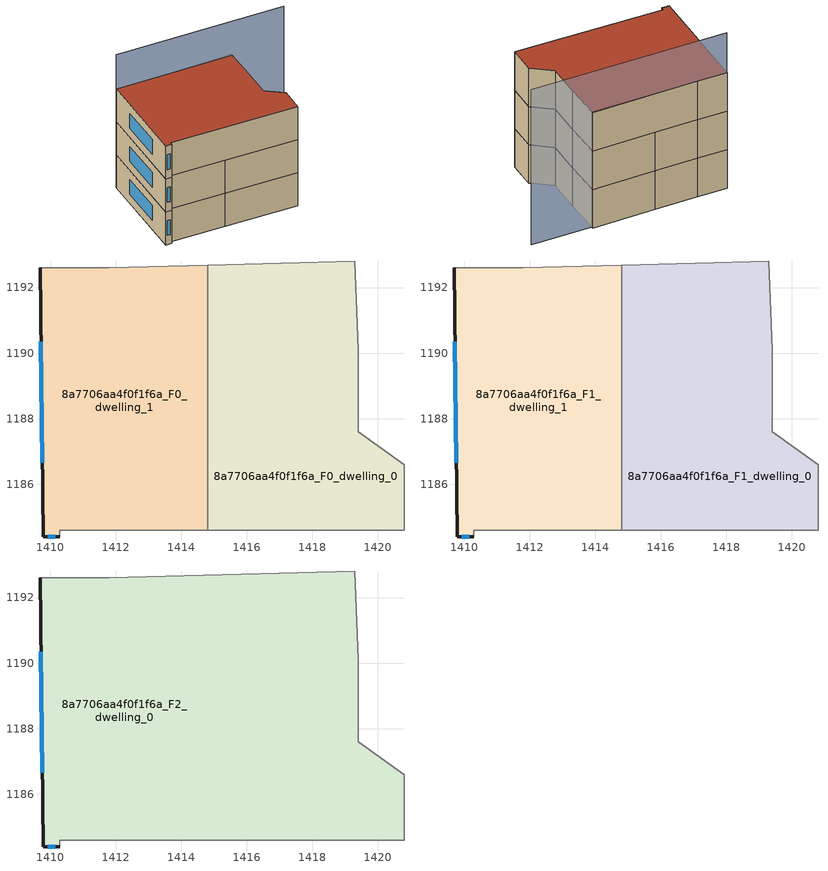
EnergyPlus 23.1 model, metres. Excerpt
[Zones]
8a7706aa4f0f1f6a_F0_dwelling_0
 floor ground (EU_floor_Construction): 1419.3,1192.8 1419.4,1190.1 1419.4,1187.6 1420.8,1186.6 1420.8,1184.6 1414.81,1184.6 1414.81,1192.68 z0
 wall adiabatic (EU_wall_Construction): 1414.81,1184.6 1420.8,1184.6 1420.8,1186.6 1419.4,1187.6 1419.4,1190.1 1419.3,1192.8 1414.81,1192.68 z0:3
 wall to 8a7706aa4f0f1f6a_F0_dwelling_1 (EU_wall_Construction): 1414.81,1192.68 1414.81,1184.6 z0:3
8a7706aa4f0f1f6a_F0_dwelling_1
 floor ground (EU_floor_Construction): 1414.81,1192.68 1414.81,1184.6 1410.29,1184.6 1410.29,1184.4 1409.79,1184.4 1409.69,1192.61 1411.8,1192.6 z0
 wall outside (EU_wall_Construction): 1409.69,1192.61 1409.79,1184.4 1410.29,1184.4 z0:3
 wall adiabatic (EU_wall_Construction): 1410.29,1184.4 1410.29,1184.6 1414.81,1184.6 / 1414.81,1192.68 1411.8,1192.6 1409.69,1192.61 z0:3
 window (EU_Window_Construction): 1409.93,1184.4 1410.16,1184.4 / 1409.72,1190.35 1409.77,1186.66 z0.83:2.17
8a7706aa4f0f1f6a_F1_dwelling_0
 floor to 8a7706aa4f0f1f6a_F0_dwelling_0 (EU_floor_Construction): 1419.3,1192.8 1419.4,1190.1 1419.4,1187.6 1420.8,1186.6 1420.8,1184.6 1414.81,1184.6 1414.81,1192.68 z3
 wall adiabatic (EU_wall_Construction): 1414.81,1184.6 1420.8,1184.6 1420.8,1186.6 1419.4,1187.6 1419.4,1190.1 1419.3,1192.8 1414.81,1192.68 z3:6
 wall to 8a7706aa4f0f1f6a_F1_dwelling_1 (EU_wall_Construction): 1414.81,1192.68 1414.81,1184.6 z3:6
8a7706aa4f0f1f6a_F1_dwelling_1
 floor to 8a7706aa4f0f1f6a_F0_dwelling_1 (EU_floor_Construction): 1414.81,1192.68 1414.81,1184.6 1410.29,1184.6 1410.29,1184.4 1409.79,1184.4 1409.69,1192.61 1411.8,1192.6 z3
 wall outside (EU_wall_Construction): 1409.69,1192.61 1409.79,1184.4 1410.29,1184.4 z3:6
 wall adiabatic (EU_wall_Construction): 1410.29,1184.4 1410.29,1184.6 1414.81,1184.6 / 1414.81,1192.68 1411.8,1192.6 1409.69,1192.61 z3:6
 window (EU_Window_Construction): 1409.93,1184.4 1410.16,1184.4 / 1409.72,1190.35 1409.77,1186.66 z3.83:5.17
8a7706aa4f0f1f6a_F2_dwelling_0
 floor to 8a7706aa4f0f1f6a_F1_dwelling_0 (EU_floor_Construction): 1419.3,1192.8 1419.4,1190.1 1419.4,1187.6 1420.8,1186.6 1420.8,1184.6 1414.81,1184.6 1414.81,1192.68 z6
 floor to 8a7706aa4f0f1f6a_F1_dwelling_1 (EU_floor_Construction): 1414.81,1192.68 1414.81,1184.6 1410.29,1184.6 1410.29,1184.4 1409.79,1184.4 1409.69,1192.61 1411.8,1192.6 z6
 wall outside (EU_wall_Construction): 1409.69,1192.61 1409.79,1184.4 1410.29,1184.4 z6:9
 wall adiabatic (EU_wall_Construction): 1410.29,1184.4 1410.29,1184.6 1420.8,1184.6 1420.8,1186.6 1419.4,1187.6 1419.4,1190.1 1419.3,1192.8 1411.8,1192.6 1409.69,1192.61 z6:9
 window (EU_Window_Construction): 1409.93,1184.4 1410.16,1184.4 / 1409.72,1190.35 1409.77,1186.66 z6.83:8.17
 roof outside (EU_roof_Construction): 1420.8,1184.6 1420.8,1186.6 1419.4,1187.6 1419.4,1190.1 1419.3,1192.8 1411.8,1192.6 1409.69,1192.61 1409.79,1184.4 1410.29,1184.4 1410.29,1184.6 z9
shading: 1423.61,1192.74 1409.7,1192.58 z0:12.1
[Building]
EU S2 Campaign: North Axis=0; Terrain=City; Solar Distribution=FullExterior
[Site:Location]
Lyon-Bron: Latitude=45.75; Longitude=5; Time Zone=1; Elevation=198
[SizingPeriod:WeatherFileDays]
AnnualSizingPeriod: Begin Month=1; Begin Day of Month=1; End Month=12; End Day of Month=31; Day of Week for Start Day=Monday; Use Weather File Daylight Saving Period=No; Use Weather File Rain and Snow Indicators=No
[MATERIAL]
EU_InternalMass_Material: Roughness=MediumRough; Thickness=0.1; Conductivity=1; Density=1800; Specific Heat=900; Thermal Absorptance=0.9; Solar Absorptance=0.7; Visible Absorptance=0.7
[MATERIAL:NOMASS] Roughness=MediumRough; Thermal Absorptance=0.9; Solar Absorptance=0.7; Visible Absorptance=0.7
Name | Thermal Resistance
EU_wall_NoMass | 0.87146
EU_roof_NoMass | 0.842276
EU_floor_NoMass | 0.496999
[WINDOWMATERIAL:SIMPLEGLAZINGSYSTEM]
EU_Window_SimpleGlazing: UFactor=2.2525; Solar Heat Gain Coefficient=0.76; Visible Transmittance=0.76
[CONSTRUCTION]
EU_wall_Construction: EU_wall_NoMass
EU_roof_Construction: EU_roof_NoMass
EU_floor_Construction: EU_floor_NoMass
EU_Window_Construction: EU_Window_SimpleGlazing
EU_InternalMass_Construction: EU_InternalMass_Material
[ZONE] Type=1; Multiplier=1; Ceiling Height=autocalculate; Floor Area=autocalculate; Part of Total Floor Area=Yes
Name | Volume
8a7706aa4f0f1f6a_F0_dwelling_0 | 122.355
8a7706aa4f0f1f6a_F1_dwelling_0 | 122.354
8a7706aa4f0f1f6a_F2_dwelling_0 | 244.709
8a7706aa4f0f1f6a_F0_dwelling_1; 8a7706aa4f0f1f6a_F1_dwelling_1 | 122.363
[INTERNALMASS] Construction=EU_InternalMass_Construction
Name | Zone or ZoneList | Surface Area
8a7706aa4f0f1f6a_F0_dwelling_0_EU_InternalMass | 8a7706aa4f0f1f6a_F0_dwelling_0 | 40.784
8a7706aa4f0f1f6a_F0_dwelling_1_EU_InternalMass | 8a7706aa4f0f1f6a_F0_dwelling_1 | 40.7858
8a7706aa4f0f1f6a_F1_dwelling_0_EU_InternalMass | 8a7706aa4f0f1f6a_F1_dwelling_0 | 40.784
8a7706aa4f0f1f6a_F1_dwelling_1_EU_InternalMass | 8a7706aa4f0f1f6a_F1_dwelling_1 | 40.7858
8a7706aa4f0f1f6a_F2_dwelling_0_EU_InternalMass | 8a7706aa4f0f1f6a_F2_dwelling_0 | 81.5696
[OTHEREQUIPMENT] Fuel Type=Electricity; Design Level Calculation Method=Watts/Area; Power per Zone Floor Area=1; Fraction Latent=0; Fraction Radiant=0; Fraction Lost=0; Carbon Dioxide Generation Rate=0; EndUse Subcategory=EU_Step8_InternalGains
Name | Zone or ZoneList or Space or SpaceList | Schedule
EU_Step8_InternalGain_8a7706aa4f0f1f6a_F0_dwelling_0_f000 | 8a7706aa4f0f1f6a_F0_dwelling_0 | EU_Step8_GainSchedule_8a7706aa4f0f1f6a_F0_dwelling_0_f000
EU_Step8_InternalGain_8a7706aa4f0f1f6a_F0_dwelling_1_f000 | 8a7706aa4f0f1f6a_F0_dwelling_1 | EU_Step8_GainSchedule_8a7706aa4f0f1f6a_F0_dwelling_1_f000
EU_Step8_InternalGain_8a7706aa4f0f1f6a_F1_dwelling_0_f000 | 8a7706aa4f0f1f6a_F1_dwelling_0 | EU_Step8_GainSchedule_8a7706aa4f0f1f6a_F1_dwelling_0_f000
EU_Step8_InternalGain_8a7706aa4f0f1f6a_F1_dwelling_1_f000 | 8a7706aa4f0f1f6a_F1_dwelling_1 | EU_Step8_GainSchedule_8a7706aa4f0f1f6a_F1_dwelling_1_f000
EU_Step8_InternalGain_8a7706aa4f0f1f6a_F2_dwelling_0_f000 | 8a7706aa4f0f1f6a_F2_dwelling_0 | EU_Step8_GainSchedule_8a7706aa4f0f1f6a_F2_dwelling_0_f000
[ZONEVENTILATION:DESIGNFLOWRATE] Schedule=EU_AlwaysOn; Design Flow Rate Calculation Method=AirChanges/Hour; Air Changes per Hour=0.425; Ventilation Type=Natural; Fan Pressure Rise=0; Fan Total Efficiency=1; Constant Term Coefficient=1; Temperature Term Coefficient=0; Velocity Term Coefficient=0; Velocity Squared Term Coefficient=0; Minimum Indoor Temperature=-100; Maximum Indoor Temperature=100; Delta Temperature=-100; Minimum Outdoor Temperature=-100; Maximum Outdoor Temperature=100; Maximum Wind Speed=40
Name | Zone or ZoneList or Space or SpaceList
EU_ConstantAir_8a7706aa4f0f1f6a_F0_dwelling_0 | 8a7706aa4f0f1f6a_F0_dwelling_0
EU_ConstantAir_8a7706aa4f0f1f6a_F0_dwelling_1 | 8a7706aa4f0f1f6a_F0_dwelling_1
EU_ConstantAir_8a7706aa4f0f1f6a_F1_dwelling_0 | 8a7706aa4f0f1f6a_F1_dwelling_0
EU_ConstantAir_8a7706aa4f0f1f6a_F1_dwelling_1 | 8a7706aa4f0f1f6a_F1_dwelling_1
EU_ConstantAir_8a7706aa4f0f1f6a_F2_dwelling_0 | 8a7706aa4f0f1f6a_F2_dwelling_0
[HVACTEMPLATE:THERMOSTAT] Constant Heating Setpoint=20; Constant Cooling Setpoint=50
EU_HeatOnly_8a7706aa4f0f1f6a_F0_dwelling_0; EU_HeatOnly_8a7706aa4f0f1f6a_F0_dwelling_1; EU_HeatOnly_8a7706aa4f0f1f6a_F1_dwelling_0; EU_HeatOnly_8a7706aa4f0f1f6a_F1_dwelling_1; EU_HeatOnly_8a7706aa4f0f1f6a_F2_dwelling_0
[HVACTEMPLATE:ZONE:IDEALLOADSAIRSYSTEM] System Availability Schedule=EU_AlwaysOn; Maximum Heating Supply Air Temperature=50; Minimum Cooling Supply Air Temperature=13; Maximum Heating Supply Air Humidity Ratio=0.0156; Minimum Cooling Supply Air Humidity Ratio=0.0077; Heating Limit=NoLimit; Cooling Limit=NoLimit; Heating Availability Schedule=EU_AlwaysOn; Cooling Availability Schedule=EU_CoolingOff; Dehumidification Control Type=ConstantSensibleHeatRatio; Cooling Sensible Heat Ratio=0.7; Dehumidification Setpoint=60; Humidification Control Type=None; Humidification Setpoint=30; Outdoor Air Method=None; Outdoor Air Flow Rate per Person=0.00944; Outdoor Air Flow Rate per Zone Floor Area=0; Outdoor Air Flow Rate per Zone=0; Demand Controlled Ventilation Type=None; Outdoor Air Economizer Type=NoEconomizer; Heat Recovery Type=None; Sensible Heat Recovery Effectiveness=0.7; Latent Heat Recovery Effectiveness=0.65
Name | Template Thermostat
8a7706aa4f0f1f6a_F0_dwelling_0 | EU_HeatOnly_8a7706aa4f0f1f6a_F0_dwelling_0
8a7706aa4f0f1f6a_F0_dwelling_1 | EU_HeatOnly_8a7706aa4f0f1f6a_F0_dwelling_1
8a7706aa4f0f1f6a_F1_dwelling_0 | EU_HeatOnly_8a7706aa4f0f1f6a_F1_dwelling_0
8a7706aa4f0f1f6a_F1_dwelling_1 | EU_HeatOnly_8a7706aa4f0f1f6a_F1_dwelling_1
8a7706aa4f0f1f6a_F2_dwelling_0 | EU_HeatOnly_8a7706aa4f0f1f6a_F2_dwelling_0
[SIZING:ZONE] Zone Cooling Design Supply Air Temperature Input Method=SupplyAirTemperature; Zone Cooling Design Supply Air Temperature=13; Zone Heating Design Supply Air Temperature Input Method=SupplyAirTemperature; Zone Heating Design Supply Air Temperature=50; Zone Cooling Design Supply Air Humidity Ratio=0.008; Zone Heating Design Supply Air Humidity Ratio=0.008; Cooling Design Air Flow Method=DesignDay; Cooling Design Air Flow Rate=0; Cooling Minimum Air Flow per Zone Floor Area=0.000762; Cooling Minimum Air Flow=0; Cooling Minimum Air Flow Fraction=0.2; Heating Design Air Flow Method=DesignDay; Heating Design Air Flow Rate=0; Heating Maximum Air Flow per Zone Floor Area=0.002032; Heating Maximum Air Flow=0.141576; Heating Maximum Air Flow Fraction=0.3; Account for Dedicated Outdoor Air System=No; Dedicated Outdoor Air System Control Strategy=NeutralSupplyAir; Dedicated Outdoor Air Low Setpoint Temperature for Design=autosize; Dedicated Outdoor Air High Setpoint Temperature for Design=autosize; Zone Load Sizing Method=Sensible Load Only No Latent Load; Zone Latent Cooling Design Supply Air Humidity Ratio Input Method=HumidityRatioDifference; Zone Cooling Design Supply Air Humidity Ratio Difference=0.005; Zone Latent Heating Design Supply Air Humidity Ratio Input Method=HumidityRatioDifference; Zone Humidification Design Supply Air Humidity Ratio Difference=0.005
8a7706aa4f0f1f6a_F0_dwelling_0; 8a7706aa4f0f1f6a_F0_dwelling_1; 8a7706aa4f0f1f6a_F1_dwelling_0; 8a7706aa4f0f1f6a_F1_dwelling_1; 8a7706aa4f0f1f6a_F2_dwelling_0
[SCHEDULE:CONSTANT]
Name | Hourly Value
EU_AlwaysOn | 1
EU_CoolingOff | 0
[SCHEDULE:FILE] Column Number=1; Rows to Skip at Top=0; Number of Hours of Data=8760; Column Separator=Comma; Interpolate to Timestep=No; Minutes per Item=60; Adjust Schedule for Daylight Savings=Yes
Name | File
EU_Step8_GainSchedule_8a7706aa4f0f1f6a_F0_dwelling_0_f000 | ../../schedules/8a7706aa4f0f1f6a/8a7706aa4f0f1f6a_F0_dwelling_0_f000_gain.csv
EU_Step8_GainSchedule_8a7706aa4f0f1f6a_F0_dwelling_1_f000 | ../../schedules/8a7706aa4f0f1f6a/8a7706aa4f0f1f6a_F0_dwelling_1_f000_gain.csv
EU_Step8_GainSchedule_8a7706aa4f0f1f6a_F1_dwelling_0_f000 | ../../schedules/8a7706aa4f0f1f6a/8a7706aa4f0f1f6a_F1_dwelling_0_f000_gain.csv
EU_Step8_GainSchedule_8a7706aa4f0f1f6a_F1_dwelling_1_f000 | ../../schedules/8a7706aa4f0f1f6a/8a7706aa4f0f1f6a_F1_dwelling_1_f000_gain.csv
EU_Step8_GainSchedule_8a7706aa4f0f1f6a_F2_dwelling_0_f000 | ../../schedules/8a7706aa4f0f1f6a/8a7706aa4f0f1f6a_F2_dwelling_0_f000_gain.csv
